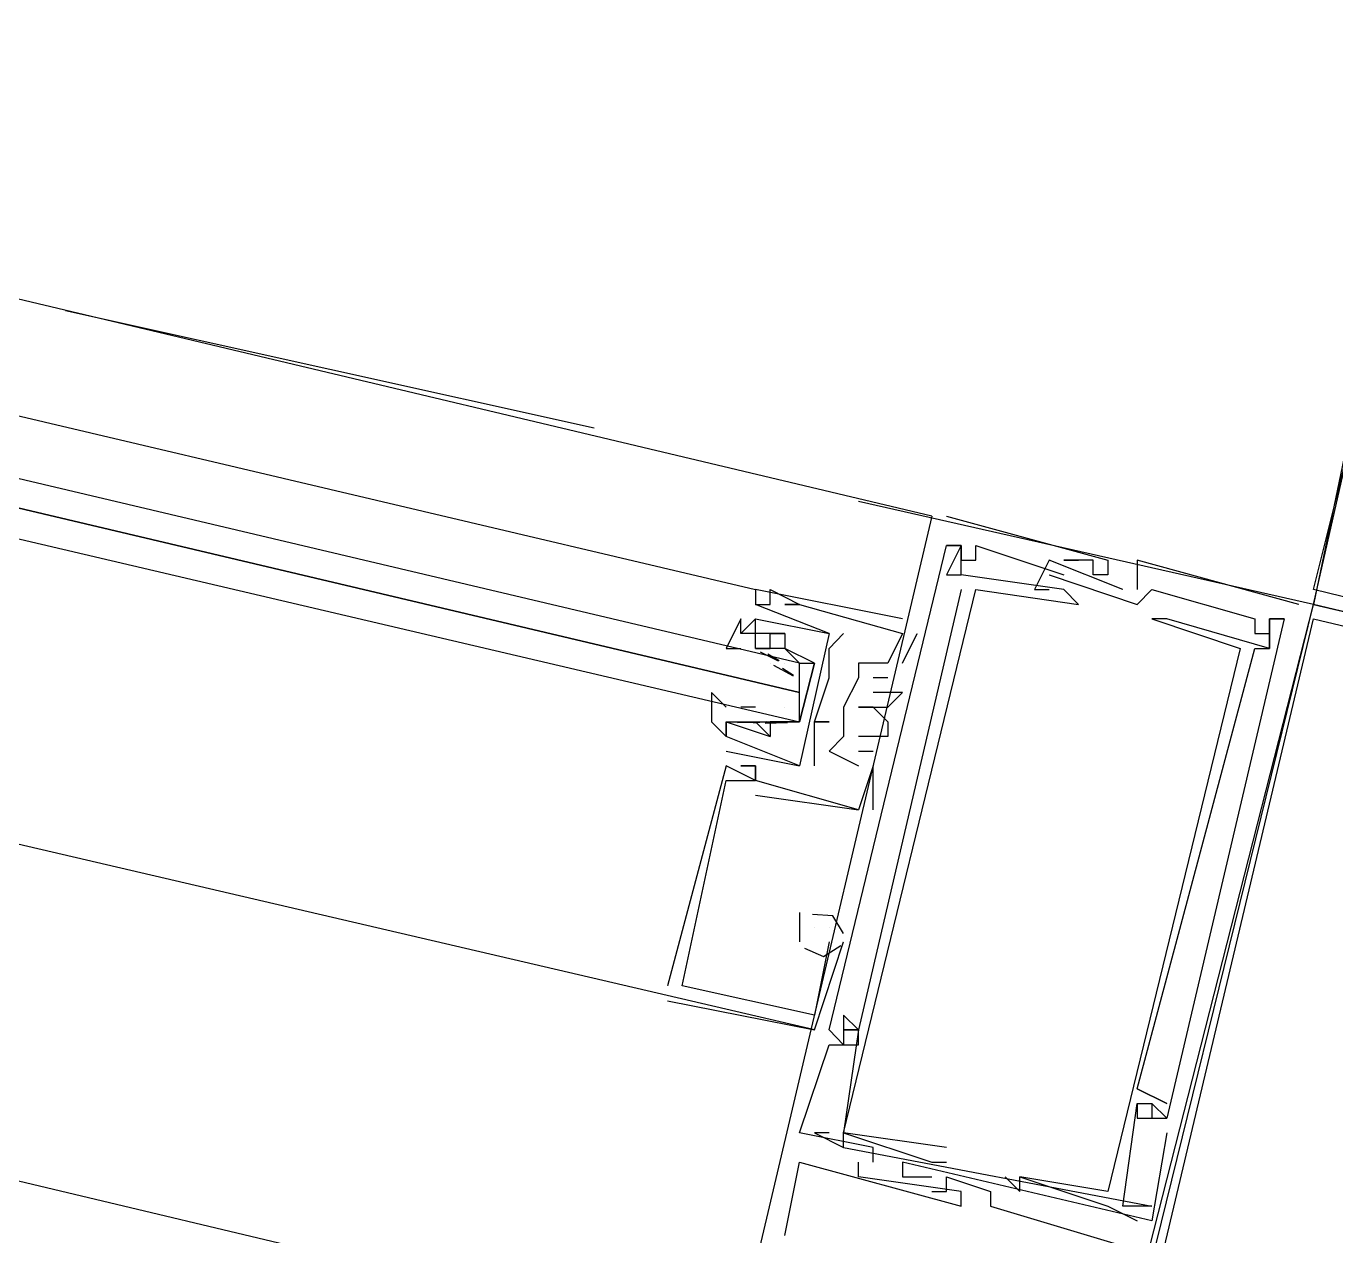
# Model space of a CAD drawing. Header units: feet. Extents: x -84 to 198, y -22 to 181.
# Drawn here: x 111.951 to 113.14, y 28.631 to 29.73 of the extents above; entities that cross this region are included whole.
import ezdxf

# ---------------------------------------------------------------- set-up
doc = ezdxf.new("R2010")
doc.units = ezdxf.units.FT
doc.layers.add('A-LINEA', color=7, linetype='CONTINUOUS')

msp = doc.modelspace()

# ---------------------------------------------------------------- linework, layer by layer
at = {"layer": 'A-LINEA'}
for p, q in [((112.7733, 29.2844), (105.0933, 31.1111)), ((112.6, 28.5244), (104.92, 30.3511)), ((110.9733, 29.6044), (112.6133, 29.2178)), ((112.4667, 29.3644), (111.9867, 29.4711)), ((112.7733, 29.2844), (112.7733, 29.2844)), ((112.7733, 29.2844), (112.7733, 29.2844)), ((112.7733, 29.2844), (112.7733, 29.2844)), ((112.7867, 29.2844), (112.7867, 29.2844)), ((112.7867, 29.2844), (112.7867, 29.2844)), ((112.7867, 29.2844), (112.7867, 29.2844)), ((112.7867, 29.2578), (112.7867, 29.2578)), ((112.7867, 29.2578), (112.7867, 29.2578)), ((112.7867, 29.2578), (112.7867, 29.2578)), ((112.8, 29.2578), (112.8, 29.2578)), ((112.8, 29.2578), (112.8, 29.2578)), ((112.8, 29.2578), (112.8, 29.2578)), ((112.8, 29.2578), (112.8, 29.2578)), ((112.8, 29.2578), (112.8, 29.2578)), ((112.8, 29.2578), (112.8, 29.2578)), ((112.8, 29.2578), (112.8, 29.2578)), ((112.8, 29.2578), (112.8, 29.2578)), ((112.8, 29.2578), (112.8, 29.2578)), ((112.8133, 29.2578), (112.8133, 29.2578)), ((112.8133, 29.2578), (112.8133, 29.2578)), ((112.8133, 29.2578), (112.8133, 29.2578)), ((112.8, 29.2444), (112.8, 29.2444)), ((112.8, 29.2444), (112.8, 29.2444)), ((112.8, 29.2444), (112.8, 29.2444)), ((112.8133, 29.2444), (112.8133, 29.2444)), ((112.8133, 29.2444), (112.8133, 29.2444)), ((112.8133, 29.2444), (112.8133, 29.2444)), ((112.88, 29.2444), (112.88, 29.2444)), ((112.88, 29.2444), (112.88, 29.2444)), ((112.88, 29.2444), (112.88, 29.2444)), ((112.8933, 29.2444), (112.8933, 29.2444)), ((112.8933, 29.2444), (112.8933, 29.2444)), ((112.8933, 29.2444), (112.8933, 29.2444)), ((112.9067, 29.2444), (112.9067, 29.2444)), ((112.9067, 29.2444), (112.9067, 29.2444)), ((112.9067, 29.2444), (112.9067, 29.2444)), ((112.92, 29.2444), (112.92, 29.2444)), ((112.92, 29.2444), (112.92, 29.2444)), ((112.92, 29.2444), (112.92, 29.2444)), ((112.9333, 29.2444), (112.9333, 29.2444)), ((112.9333, 29.2444), (112.9333, 29.2444)), ((112.9333, 29.2444), (112.9333, 29.2444)), ((112.96, 29.2444), (112.96, 29.2444)), ((112.96, 29.2444), (112.96, 29.2444)), ((112.96, 29.2444), (112.96, 29.2444)), ((112.7867, 29.2311), (112.7867, 29.2311)), ((112.7867, 29.2311), (112.7867, 29.2311)), ((112.7867, 29.2311), (112.7867, 29.2311)), ((112.8, 29.2311), (112.8, 29.2311)), ((112.8, 29.2311), (112.8, 29.2311)), ((112.8, 29.2311), (112.8, 29.2311)), ((112.8, 29.2311), (112.8, 29.2311)), ((112.8, 29.2311), (112.8, 29.2311)), ((112.8, 29.2311), (112.8, 29.2311)), ((112.88, 29.2311), (112.88, 29.2311)), ((112.88, 29.2311), (112.88, 29.2311)), ((112.88, 29.2311), (112.88, 29.2311)), ((112.8933, 29.2311), (112.8933, 29.2311)), ((112.8933, 29.2311), (112.8933, 29.2311)), ((112.8933, 29.2311), (112.8933, 29.2311)), ((112.92, 29.2311), (112.92, 29.2311)), ((112.92, 29.2311), (112.92, 29.2311)), ((112.92, 29.2311), (112.92, 29.2311)), ((112.9333, 29.2311), (112.9333, 29.2311)), ((112.9333, 29.2311), (112.9333, 29.2311)), ((112.9333, 29.2311), (112.9333, 29.2311)), ((112.6133, 29.2178), (112.6133, 29.2178)), ((112.6133, 29.2178), (112.6133, 29.2178)), ((112.6133, 29.2178), (112.6133, 29.2178)), ((112.6267, 29.2178), (112.6267, 29.2178)), ((112.6267, 29.2178), (112.6267, 29.2178)), ((112.6267, 29.2178), (112.6267, 29.2178)), ((112.8, 29.2178), (112.8, 29.2178)), ((112.8, 29.2178), (112.8, 29.2178)), ((112.8, 29.2178), (112.8, 29.2178)), ((112.8133, 29.2178), (112.8133, 29.2178)), ((112.8133, 29.2178), (112.8133, 29.2178)), ((112.8133, 29.2178), (112.8133, 29.2178)), ((112.8667, 29.2178), (112.8667, 29.2178)), ((112.8667, 29.2178), (112.8667, 29.2178)), ((112.8667, 29.2178), (112.8667, 29.2178)), ((112.88, 29.2178), (112.88, 29.2178)), ((112.88, 29.2178), (112.88, 29.2178)), ((112.88, 29.2178), (112.88, 29.2178)), ((112.8933, 29.2178), (112.8933, 29.2178)), ((112.8933, 29.2178), (112.8933, 29.2178)), ((112.8933, 29.2178), (112.8933, 29.2178)), ((112.9467, 29.2178), (112.9467, 29.2178)), ((112.9467, 29.2178), (112.9467, 29.2178)), ((112.9467, 29.2178), (112.9467, 29.2178)), ((112.96, 29.2178), (112.96, 29.2178)), ((112.96, 29.2178), (112.96, 29.2178)), ((112.96, 29.2178), (112.96, 29.2178)), ((112.9733, 29.2178), (112.9733, 29.2178)), ((112.9733, 29.2178), (112.9733, 29.2178)), ((112.9733, 29.2178), (112.9733, 29.2178)), ((112.68, 29.1778), (112.6133, 29.2044)), ((112.6133, 29.2044), (112.6133, 29.2044)), ((112.6133, 29.2044), (112.6133, 29.2044)), ((112.68, 29.1778), (112.6133, 29.2044)), ((112.6133, 29.2044), (112.6133, 29.2044)), ((112.6133, 29.2044), (112.6133, 29.2044)), ((112.6133, 29.2044), (112.6133, 29.2044)), ((112.6267, 29.2044), (112.6267, 29.2044)), ((112.6267, 29.2044), (112.6267, 29.2044)), ((112.6267, 29.2044), (112.6267, 29.2044)), ((112.64, 29.2044), (112.64, 29.2044)), ((112.64, 29.2044), (112.64, 29.2044)), ((112.64, 29.2044), (112.64, 29.2044)), ((112.6533, 29.2044), (112.6533, 29.2044)), ((112.6533, 29.2044), (112.6533, 29.2044)), ((112.6533, 29.2044), (112.6533, 29.2044)), ((112.6533, 29.2044), (112.6533, 29.2044)), ((112.6533, 29.2044), (112.6533, 29.2044)), ((112.6533, 29.2044), (112.6533, 29.2044)), ((112.9067, 29.2044), (112.9067, 29.2044)), ((112.9067, 29.2044), (112.9067, 29.2044)), ((112.9067, 29.2044), (112.9067, 29.2044)), ((112.9467, 28.5244), (113.12, 29.2044)), ((112.9467, 28.5244), (113.12, 29.2044)), ((112.9467, 28.5244), (113.12, 29.2044)), ((112.96, 29.2044), (112.96, 29.2044)), ((112.96, 29.2044), (112.96, 29.2044)), ((112.96, 29.2044), (112.96, 29.2044)), ((113.1067, 29.2044), (113.1067, 29.2044)), ((113.1067, 29.2044), (113.1067, 29.2044)), ((113.1067, 29.2044), (113.1067, 29.2044)), ((113.12, 29.2044), (113.12, 29.2044)), ((113.12, 29.2044), (113.12, 29.2044)), ((113.12, 29.2044), (113.12, 29.2044)), ((112.6133, 29.1911), (112.6, 29.1778)), ((112.6133, 29.1911), (112.6, 29.1778)), ((112.6133, 29.1911), (112.6133, 29.1911)), ((112.6133, 29.1911), (112.6133, 29.1911)), ((112.6133, 29.1911), (112.6133, 29.1911)), ((112.6133, 29.1911), (112.6133, 29.1911)), ((112.7467, 29.1911), (112.7467, 29.1911)), ((112.7467, 29.1911), (112.7467, 29.1911)), ((112.7467, 29.1911), (112.7467, 29.1911)), ((112.9733, 29.1911), (112.9733, 29.1911)), ((112.9733, 29.1911), (112.9733, 29.1911)), ((112.9733, 29.1911), (112.9733, 29.1911)), ((112.9733, 29.1911), (112.9733, 29.1911)), ((112.9733, 29.1911), (112.9733, 29.1911)), ((112.9733, 29.1911), (112.9733, 29.1911)), ((112.9867, 29.1911), (112.9867, 29.1911)), ((112.9867, 29.1911), (112.9867, 29.1911)), ((112.9867, 29.1911), (112.9867, 29.1911)), ((112.9867, 29.1911), (112.9867, 29.1911)), ((112.9867, 29.1911), (112.9867, 29.1911)), ((112.9867, 29.1911), (112.9867, 29.1911)), ((113.0667, 29.1911), (113.0667, 29.1911)), ((113.0667, 29.1911), (113.0667, 29.1911)), ((113.0667, 29.1911), (113.0667, 29.1911)), ((113.08, 29.1911), (113.08, 29.1911)), ((113.08, 29.1911), (113.08, 29.1911)), ((113.08, 29.1911), (113.08, 29.1911)), ((113.08, 29.1911), (113.08, 29.1911)), ((113.08, 29.1911), (113.08, 29.1911)), ((113.08, 29.1911), (113.08, 29.1911)), ((113.08, 29.1911), (113.08, 29.1911)), ((113.08, 29.1911), (113.08, 29.1911)), ((113.08, 29.1911), (113.08, 29.1911)), ((113.0933, 29.1911), (113.0933, 29.1911)), ((113.0933, 29.1911), (113.0933, 29.1911)), ((113.0933, 29.1911), (113.0933, 29.1911)), ((113.0933, 29.1911), (113.0933, 29.1911)), ((113.0933, 29.1911), (113.0933, 29.1911)), ((113.0933, 29.1911), (113.0933, 29.1911)), ((112.6, 29.1778), (112.6, 29.1778)), ((112.6, 29.1778), (112.6, 29.1778)), ((112.6133, 29.1778), (112.6133, 29.1778)), ((112.6133, 29.1778), (112.6133, 29.1778)), ((112.6267, 29.1778), (112.6267, 29.1778)), ((112.6267, 29.1778), (112.6267, 29.1778)), ((112.64, 29.1778), (112.64, 29.1778)), ((112.64, 29.1778), (112.64, 29.1778)), ((112.64, 29.1778), (112.64, 29.1778)), ((112.64, 29.1778), (112.64, 29.1778)), ((112.68, 29.1778), (112.68, 29.1778)), ((112.68, 29.1778), (112.68, 29.1778)), ((112.6933, 29.1778), (112.6933, 29.1778)), ((112.6933, 29.1778), (112.6933, 29.1778)), ((112.7467, 29.1511), (112.76, 29.1778)), ((112.7467, 29.1778), (112.7467, 29.1778)), ((112.7467, 29.1778), (112.7467, 29.1778)), ((112.7467, 29.1511), (112.76, 29.1778)), ((112.7467, 29.1778), (112.7467, 29.1778)), ((112.7467, 29.1778), (112.7467, 29.1778)), ((112.7467, 29.1511), (112.76, 29.1778)), ((112.7467, 29.1778), (112.7467, 29.1778)), ((112.7467, 29.1778), (112.7467, 29.1778)), ((112.76, 29.1778), (112.76, 29.1778)), ((112.76, 29.1778), (112.76, 29.1778)), ((112.76, 29.1778), (112.76, 29.1778)), ((113.0667, 29.1778), (113.0667, 29.1778)), ((113.0667, 29.1778), (113.0667, 29.1778)), ((113.0667, 29.1778), (113.0667, 29.1778)), ((113.08, 29.1778), (113.08, 29.1778)), ((113.08, 29.1778), (113.08, 29.1778)), ((113.08, 29.1778), (113.08, 29.1778)), ((112.6133, 29.1644), (112.6133, 29.1644)), ((112.6133, 29.1644), (112.6267, 29.1644)), ((112.6133, 29.1644), (112.6133, 29.1644)), ((112.6267, 29.1644), (112.6267, 29.1644)), ((112.6267, 29.1644), (112.6267, 29.1644)), ((112.64, 29.1644), (112.64, 29.1644)), ((112.64, 29.1644), (112.64, 29.1644)), ((112.68, 29.1644), (112.68, 29.1644)), ((112.68, 29.1644), (112.68, 29.1644)), ((113.0533, 29.1644), (113.0533, 29.1644)), ((113.0533, 29.1644), (113.0533, 29.1644)), ((113.0533, 29.1644), (113.0533, 29.1644)), ((113.0667, 29.1644), (113.0667, 29.1644)), ((113.0667, 29.1644), (113.0667, 29.1644)), ((113.0667, 29.1644), (113.0667, 29.1644)), ((113.08, 29.1644), (113.08, 29.1644)), ((113.08, 29.1644), (113.08, 29.1644)), ((113.08, 29.1644), (113.08, 29.1644)), ((113.08, 29.1644), (113.08, 29.1644)), ((113.08, 29.1644), (113.08, 29.1644)), ((113.08, 29.1644), (113.08, 29.1644)), ((112.6174, 29.1614), (112.6337, 29.153)), ((112.6244, 29.1596), (112.6346, 29.1534)), ((112.6267, 29.1511), (112.6267, 29.1511)), ((112.6295, 29.1491), (112.6474, 29.1395)), ((112.6378, 29.1463), (112.6479, 29.14)), ((112.64, 29.1511), (112.64, 29.1511)), ((112.7067, 29.1511), (112.7067, 29.1511)), ((112.7067, 29.1511), (112.7067, 29.1511)), ((112.7067, 29.1511), (112.7067, 29.1511)), ((112.7333, 29.1511), (112.7333, 29.1511)), ((112.7333, 29.1511), (112.7333, 29.1511)), ((112.7333, 29.1511), (112.7333, 29.1511)), ((112.7333, 29.1511), (112.7333, 29.1511)), ((112.7333, 29.1511), (112.7333, 29.1511)), ((112.7333, 29.1511), (112.7333, 29.1511)), ((112.7467, 29.1511), (112.7467, 29.1511)), ((112.7467, 29.1511), (112.7467, 29.1511)), ((112.7467, 29.1511), (112.7467, 29.1511)), ((112.68, 29.1378), (112.68, 29.1378)), ((112.68, 29.1378), (112.68, 29.1378)), ((112.7067, 29.1378), (112.7067, 29.1378)), ((112.7067, 29.1378), (112.7067, 29.1378)), ((112.7067, 29.1378), (112.7067, 29.1378)), ((112.72, 29.1378), (112.72, 29.1378)), ((112.72, 29.1378), (112.72, 29.1378)), ((112.72, 29.1378), (112.72, 29.1378)), ((112.7333, 29.1378), (112.7333, 29.1378)), ((112.7333, 29.1378), (112.7333, 29.1378)), ((112.7333, 29.1378), (112.7333, 29.1378)), ((112.6533, 29.1244), (112.6533, 29.1244)), ((112.72, 29.1244), (112.72, 29.1244)), ((112.72, 29.1244), (112.72, 29.1244)), ((112.72, 29.1244), (112.72, 29.1244)), ((112.7467, 29.1244), (112.7467, 29.1244)), ((112.7467, 29.1244), (112.7467, 29.1244)), ((112.7467, 29.1244), (112.7467, 29.1244)), ((112.6, 29.1111), (112.6, 29.1111)), ((112.6133, 29.1111), (112.6, 29.1111)), ((112.6, 29.1111), (112.6, 29.1111)), ((112.6133, 29.1111), (112.6133, 29.1111)), ((112.64, 29.1111), (112.64, 29.1111)), ((112.6933, 29.1111), (112.6933, 29.1111)), ((112.6933, 29.1111), (112.6933, 29.1111)), ((112.6933, 29.1111), (112.6933, 29.1111)), ((112.7067, 29.1111), (112.7067, 29.1111)), ((112.7067, 29.1111), (112.7067, 29.1111)), ((112.7067, 29.1111), (112.7067, 29.1111)), ((112.72, 29.1111), (112.72, 29.1111)), ((112.72, 29.1111), (112.72, 29.1111)), ((112.72, 29.1111), (112.72, 29.1111)), ((112.7333, 29.1111), (112.7333, 29.1111)), ((112.7333, 29.1111), (112.7333, 29.1111)), ((112.7333, 29.1111), (112.7333, 29.1111)), ((112.5867, 29.0978), (112.5867, 29.0844)), ((112.5867, 29.0978), (112.5867, 29.0978)), ((112.5867, 29.0978), (112.5867, 29.0978)), ((112.5867, 29.0978), (112.5867, 29.0844)), ((112.5867, 29.0978), (112.5867, 29.0978)), ((112.5867, 29.0978), (112.5867, 29.0978)), ((112.6151, 29.097), (112.5968, 29.0967)), ((112.6231, 29.0976), (112.6113, 29.0966)), ((112.6133, 29.0978), (112.6133, 29.0978)), ((112.6133, 29.0978), (112.6133, 29.0978)), ((112.6423, 29.0969), (112.6219, 29.0963)), ((112.6365, 29.0976), (112.6246, 29.0966)), ((112.6267, 29.0978), (112.6267, 29.0978)), ((112.6267, 29.0978), (112.6267, 29.0978)), ((112.6667, 29.0978), (112.6667, 29.0978)), ((112.6667, 29.0978), (112.6667, 29.0978)), ((112.6667, 29.0978), (112.6667, 29.0978)), ((112.6667, 29.0978), (112.6667, 29.0978)), ((112.68, 29.0978), (112.68, 29.0978)), ((112.68, 29.0978), (112.68, 29.0978)), ((112.7333, 29.0978), (112.7333, 29.0978)), ((112.7333, 29.0978), (112.7333, 29.0978)), ((112.7333, 29.0978), (112.7333, 29.0978)), ((112.5867, 29.0844), (112.5867, 29.0844)), ((112.5867, 29.0844), (112.5867, 29.0844)), ((112.5867, 29.0844), (112.5867, 29.0844)), ((112.5867, 29.0844), (112.5867, 29.0844)), ((112.6267, 29.0844), (112.6267, 29.0844)), ((112.6267, 29.0844), (112.6267, 29.0844)), ((112.6267, 29.0844), (112.6267, 29.0844)), ((112.6267, 29.0844), (112.6267, 29.0844)), ((112.6667, 29.0844), (112.6667, 29.0844)), ((112.6667, 29.0844), (112.6667, 29.0844)), ((112.6933, 29.0844), (112.6933, 29.0844)), ((112.6933, 29.0844), (112.6933, 29.0844)), ((112.6933, 29.0844), (112.6933, 29.0844)), ((112.7067, 29.0844), (112.7067, 29.0844)), ((112.7067, 29.0844), (112.7067, 29.0844)), ((112.7067, 29.0844), (112.7067, 29.0844)), ((112.7333, 29.0844), (112.7333, 29.0844)), ((112.7333, 29.0844), (112.7333, 29.0844)), ((112.7333, 29.0844), (112.7333, 29.0844)), ((112.5867, 29.0711), (112.6533, 29.0578)), ((112.5867, 29.0711), (112.5867, 29.0711)), ((112.5867, 29.0711), (112.6533, 29.0578)), ((112.5867, 29.0711), (112.5867, 29.0711)), ((112.6667, 29.0711), (112.6667, 29.0711)), ((112.6667, 29.0711), (112.6667, 29.0711)), ((112.68, 29.0711), (112.68, 29.0711)), ((112.68, 29.0711), (112.68, 29.0711)), ((112.68, 29.0711), (112.68, 29.0711)), ((112.7067, 29.0711), (112.72, 29.0711)), ((112.7067, 29.0711), (112.7067, 29.0711)), ((112.7067, 29.0711), (112.72, 29.0711)), ((112.7067, 29.0711), (112.7067, 29.0711)), ((112.7067, 29.0711), (112.72, 29.0711)), ((112.7067, 29.0711), (112.7067, 29.0711)), ((112.72, 29.0711), (112.72, 29.0711)), ((112.72, 29.0711), (112.72, 29.0711)), ((112.72, 29.0711), (112.72, 29.0711)), ((112.5867, 29.0578), (112.5867, 29.0578)), ((112.5867, 29.0578), (112.5867, 29.0578)), ((112.5867, 29.0578), (112.5867, 29.0578)), ((112.6, 29.0578), (112.6, 29.0578)), ((112.6, 29.0578), (112.6, 29.0578)), ((112.6, 29.0578), (112.6, 29.0578)), ((112.6133, 29.0578), (112.6133, 29.0578)), ((112.6133, 29.0578), (112.6133, 29.0578)), ((112.6133, 29.0578), (112.6133, 29.0578)), ((112.6133, 29.0578), (112.6133, 29.0578)), ((112.6133, 29.0578), (112.6133, 29.0578)), ((112.6133, 29.0578), (112.6133, 29.0578)), ((112.6533, 29.0578), (112.6533, 29.0578)), ((112.6533, 29.0578), (112.6533, 29.0578)), ((112.6533, 29.0578), (112.6533, 29.0578)), ((112.6533, 29.0578), (112.6533, 29.0578)), ((112.6667, 29.0578), (112.6667, 29.0578)), ((112.6667, 29.0578), (112.6667, 29.0578)), ((112.7067, 29.0578), (112.7067, 29.0578)), ((112.7067, 29.0578), (112.7067, 29.0578)), ((112.7067, 29.0578), (112.7067, 29.0578)), ((112.72, 29.0578), (112.72, 29.0578)), ((112.72, 29.0578), (112.72, 29.0578)), ((112.72, 29.0578), (112.72, 29.0578)), ((112.72, 29.0578), (112.72, 29.0578)), ((112.72, 29.0578), (112.72, 29.0578)), ((112.72, 29.0578), (112.72, 29.0578)), ((112.5867, 29.0444), (112.5867, 29.0444)), ((112.5867, 29.0444), (112.5867, 29.0444)), ((112.5867, 29.0444), (112.5867, 29.0444)), ((112.6133, 29.0444), (112.6133, 29.0444)), ((112.6133, 29.0444), (112.6133, 29.0444)), ((112.6133, 29.0444), (112.6133, 29.0444)), ((112.6133, 29.0444), (112.6133, 29.0444)), ((112.6133, 29.0444), (112.6133, 29.0444)), ((112.6133, 29.0444), (112.6133, 29.0444)), ((112.6133, 29.0444), (112.6133, 29.0444)), ((112.6133, 29.0444), (112.6133, 29.0444)), ((112.6133, 29.0444), (112.6133, 29.0444)), ((112.6133, 29.0311), (112.6133, 29.0311)), ((112.6133, 29.0311), (112.6133, 29.0311)), ((112.6133, 29.0311), (112.6133, 29.0311)), ((112.7067, 29.0178), (112.7067, 29.0178)), ((112.7067, 29.0178), (112.7067, 29.0178)), ((112.7067, 29.0178), (112.7067, 29.0178)), ((112.7067, 29.0178), (112.7067, 29.0178)), ((112.7067, 29.0178), (112.7067, 29.0178)), ((112.7067, 29.0178), (112.7067, 29.0178)), ((112.72, 29.0178), (112.72, 29.0178)), ((112.72, 29.0178), (112.72, 29.0178)), ((112.72, 29.0178), (112.72, 29.0178)), ((112.6533, 28.9244), (112.6533, 28.9111)), ((112.6533, 28.9244), (112.6533, 28.9244)), ((112.6533, 28.9244), (112.6533, 28.9111)), ((112.6533, 28.9244), (112.6533, 28.9244)), ((112.6533, 28.9244), (112.6533, 28.9111)), ((112.6533, 28.9244), (112.6533, 28.9244)), ((112.6533, 28.9111), (112.6533, 28.8978)), ((112.6533, 28.9111), (112.6533, 28.9111)), ((112.6533, 28.9111), (112.6533, 28.8978)), ((112.6533, 28.9111), (112.6533, 28.9111)), ((112.6533, 28.9111), (112.6533, 28.8978)), ((112.6533, 28.9111), (112.6533, 28.9111)), ((112.6667, 28.9111), (112.6667, 28.9111)), ((112.6667, 28.9111), (112.6667, 28.9111)), ((112.6667, 28.9111), (112.6667, 28.9111)), ((112.68, 28.9111), (112.68, 28.9111)), ((112.68, 28.9111), (112.68, 28.9111)), ((112.68, 28.9111), (112.68, 28.9111)), ((112.68, 28.9111), (112.68, 28.9111)), ((112.68, 28.9111), (112.68, 28.9111)), ((112.68, 28.9111), (112.68, 28.9111)), ((112.6533, 28.8978), (112.6533, 28.8978)), ((112.6533, 28.8978), (112.6533, 28.8978)), ((112.6533, 28.8978), (112.6533, 28.8978)), ((112.68, 28.8978), (112.68, 28.8978)), ((112.68, 28.8978), (112.68, 28.8978)), ((112.68, 28.8978), (112.68, 28.8978)), ((112.68, 28.8978), (112.68, 28.8978)), ((112.68, 28.8978), (112.68, 28.8978)), ((112.68, 28.8978), (112.68, 28.8978)), ((112.6933, 28.8978), (112.6933, 28.8978)), ((112.6933, 28.8978), (112.6933, 28.8978)), ((112.6933, 28.8978), (112.6933, 28.8978)), ((112.5333, 28.8578), (112.5333, 28.8578)), ((112.5333, 28.8578), (112.5333, 28.8578)), ((112.5333, 28.8578), (112.5333, 28.8578)), ((112.5467, 28.8578), (112.5467, 28.8578)), ((112.5467, 28.8578), (112.5467, 28.8578)), ((112.5467, 28.8578), (112.5467, 28.8578)), ((112.5333, 28.8444), (112.5333, 28.8444)), ((112.5333, 28.8444), (112.5333, 28.8444)), ((112.5333, 28.8444), (112.5333, 28.8444)), ((112.6667, 28.8311), (112.6667, 28.8311)), ((112.6667, 28.8311), (112.6667, 28.8311)), ((112.6667, 28.8311), (112.6667, 28.8311)), ((112.6933, 28.8311), (112.6933, 28.8311)), ((112.6933, 28.8311), (112.6933, 28.8311)), ((112.6933, 28.8311), (112.6933, 28.8311)), ((112.6667, 28.8178), (112.6667, 28.8178)), ((112.6667, 28.8178), (112.6667, 28.8178)), ((112.6667, 28.8178), (112.6667, 28.8178)), ((112.68, 28.8178), (112.68, 28.8178)), ((112.68, 28.8178), (112.68, 28.8178)), ((112.68, 28.8178), (112.68, 28.8178)), ((112.6933, 28.8178), (112.6933, 28.8178)), ((112.6933, 28.8178), (112.6933, 28.8178)), ((112.6933, 28.8178), (112.6933, 28.8178)), ((112.6933, 28.8178), (112.6933, 28.8178)), ((112.6933, 28.8178), (112.6933, 28.8178)), ((112.6933, 28.8178), (112.6933, 28.8178)), ((112.7067, 28.8178), (112.7067, 28.8178)), ((112.7067, 28.8178), (112.7067, 28.8178)), ((112.7067, 28.8178), (112.7067, 28.8178)), ((112.7067, 28.8178), (112.7067, 28.8178)), ((112.7067, 28.8178), (112.7067, 28.8178)), ((112.7067, 28.8178), (112.7067, 28.8178)), ((112.7067, 28.8178), (112.7067, 28.8178)), ((112.7067, 28.8178), (112.7067, 28.8178)), ((112.7067, 28.8178), (112.7067, 28.8178)), ((112.68, 28.8044), (112.68, 28.8044)), ((112.68, 28.8044), (112.68, 28.8044)), ((112.68, 28.8044), (112.68, 28.8044)), ((112.6933, 28.8044), (112.6933, 28.8044)), ((112.6933, 28.8044), (112.6933, 28.8044)), ((112.6933, 28.8044), (112.6933, 28.8044)), ((112.7067, 28.8044), (112.7067, 28.8044)), ((112.7067, 28.8044), (112.7067, 28.8044)), ((112.7067, 28.8044), (112.7067, 28.8044)), ((112.96, 28.7644), (112.96, 28.7644)), ((112.96, 28.7644), (112.96, 28.7644)), ((112.96, 28.7644), (112.96, 28.7644)), ((112.96, 28.7511), (112.96, 28.7511)), ((112.96, 28.7511), (112.96, 28.7511)), ((112.96, 28.7511), (112.96, 28.7511)), ((112.96, 28.7511), (112.96, 28.7511)), ((112.96, 28.7511), (112.96, 28.7511)), ((112.96, 28.7511), (112.96, 28.7511)), ((112.9733, 28.7511), (112.9733, 28.7511)), ((112.9733, 28.7511), (112.9733, 28.7511)), ((112.9733, 28.7511), (112.9733, 28.7511)), ((112.9733, 28.7511), (112.9733, 28.7511)), ((112.9733, 28.7511), (112.9733, 28.7511)), ((112.9733, 28.7511), (112.9733, 28.7511)), ((112.9733, 28.7511), (112.9733, 28.7511)), ((112.9733, 28.7511), (112.9733, 28.7511)), ((112.9733, 28.7511), (112.9733, 28.7511)), ((112.9867, 28.7511), (112.9867, 28.7511)), ((112.9867, 28.7511), (112.9867, 28.7511)), ((112.9867, 28.7511), (112.9867, 28.7511)), ((112.96, 28.7378), (112.96, 28.7378)), ((112.96, 28.7378), (112.96, 28.7378)), ((112.96, 28.7378), (112.96, 28.7378)), ((112.9733, 28.7378), (112.9733, 28.7378)), ((112.9733, 28.7378), (112.9733, 28.7378)), ((112.9733, 28.7378), (112.9733, 28.7378)), ((112.9867, 28.7378), (112.9867, 28.7378)), ((112.9867, 28.7378), (112.9867, 28.7378)), ((112.9867, 28.7378), (112.9867, 28.7378)), ((112.9867, 28.7378), (112.9867, 28.7378)), ((112.9867, 28.7378), (112.9867, 28.7378)), ((112.9867, 28.7378), (112.9867, 28.7378)), ((112.6533, 28.7244), (112.6533, 28.7244)), ((112.6533, 28.7244), (112.6533, 28.7244)), ((112.6533, 28.7244), (112.6533, 28.7244)), ((112.6533, 28.7244), (112.6533, 28.7244)), ((112.6533, 28.7244), (112.6533, 28.7244)), ((112.6533, 28.7244), (112.6533, 28.7244)), ((112.6667, 28.7244), (112.6667, 28.7244)), ((112.6667, 28.7244), (112.6667, 28.7244)), ((112.6667, 28.7244), (112.6667, 28.7244)), ((112.68, 28.7244), (112.68, 28.7244)), ((112.68, 28.7244), (112.68, 28.7244)), ((112.68, 28.7244), (112.68, 28.7244)), ((112.6933, 28.7244), (112.6933, 28.7244)), ((112.6933, 28.7244), (112.6933, 28.7244)), ((112.6933, 28.7244), (112.6933, 28.7244)), ((112.6933, 28.7244), (112.6933, 28.7244)), ((112.6933, 28.7244), (112.6933, 28.7244)), ((112.6933, 28.7244), (112.6933, 28.7244)), ((112.6933, 28.7244), (112.6933, 28.7244)), ((112.6933, 28.7244), (112.6933, 28.7244)), ((112.6933, 28.7244), (112.6933, 28.7244)), ((112.9867, 28.7244), (112.9867, 28.7244)), ((112.9867, 28.7244), (112.9867, 28.7244)), ((112.9867, 28.7244), (112.9867, 28.7244)), ((112.6933, 28.7111), (112.9733, 28.6578)), ((112.6933, 28.7111), (112.6933, 28.7111)), ((112.6933, 28.7111), (112.9733, 28.6578)), ((112.6933, 28.7111), (112.6933, 28.7111)), ((112.6933, 28.7111), (112.9733, 28.6578)), ((112.6933, 28.7111), (112.6933, 28.7111)), ((112.72, 28.7111), (112.72, 28.7111)), ((112.72, 28.7111), (112.72, 28.7111)), ((112.72, 28.7111), (112.72, 28.7111)), ((112.7867, 28.7111), (112.7867, 28.7111)), ((112.7867, 28.7111), (112.7867, 28.7111)), ((112.7867, 28.7111), (112.7867, 28.7111)), ((112.6533, 28.6978), (112.6533, 28.6978)), ((112.6533, 28.6978), (112.6533, 28.6978)), ((112.6533, 28.6978), (112.6533, 28.6978)), ((112.7067, 28.6978), (112.7067, 28.6978)), ((112.7067, 28.6978), (112.7067, 28.6978)), ((112.7067, 28.6978), (112.7067, 28.6978)), ((112.72, 28.6978), (112.72, 28.6978)), ((112.72, 28.6978), (112.72, 28.6978)), ((112.72, 28.6978), (112.72, 28.6978)), ((112.7467, 28.6978), (112.7467, 28.6978)), ((112.7467, 28.6978), (112.7467, 28.6978)), ((112.7467, 28.6978), (112.7467, 28.6978)), ((112.7733, 28.6978), (112.7733, 28.6978)), ((112.7733, 28.6978), (112.7733, 28.6978)), ((112.7733, 28.6978), (112.7733, 28.6978)), ((112.7867, 28.6978), (112.7867, 28.6978)), ((112.7867, 28.6978), (112.7867, 28.6978)), ((112.7867, 28.6978), (112.7867, 28.6978)), ((112.7067, 28.6844), (112.7067, 28.6844)), ((112.7067, 28.6844), (112.7067, 28.6844)), ((112.7067, 28.6844), (112.7067, 28.6844)), ((112.7467, 28.6844), (112.7733, 28.6844)), ((112.7467, 28.6844), (112.7467, 28.6844)), ((112.7467, 28.6844), (112.7467, 28.6844)), ((112.7467, 28.6844), (112.7733, 28.6844)), ((112.7467, 28.6844), (112.7467, 28.6844)), ((112.7467, 28.6844), (112.7467, 28.6844)), ((112.7467, 28.6844), (112.7733, 28.6844)), ((112.7467, 28.6844), (112.7467, 28.6844)), ((112.7467, 28.6844), (112.7467, 28.6844)), ((112.76, 28.6844), (112.76, 28.6844)), ((112.76, 28.6844), (112.76, 28.6844)), ((112.76, 28.6844), (112.76, 28.6844)), ((112.7733, 28.6844), (112.7733, 28.6844)), ((112.7733, 28.6844), (112.7733, 28.6844)), ((112.7733, 28.6844), (112.7733, 28.6844)), ((112.7867, 28.6844), (112.7867, 28.6844)), ((112.7867, 28.6844), (112.7867, 28.6844)), ((112.7867, 28.6844), (112.7867, 28.6844)), ((112.84, 28.6844), (112.84, 28.6844)), ((112.84, 28.6844), (112.84, 28.6844)), ((112.84, 28.6844), (112.84, 28.6844)), ((112.8533, 28.6844), (112.8533, 28.6844)), ((112.8533, 28.6844), (112.8533, 28.6844)), ((112.8533, 28.6844), (112.8533, 28.6844)), ((112.8533, 28.6844), (112.8533, 28.6844)), ((112.8533, 28.6844), (112.8533, 28.6844)), ((112.8533, 28.6844), (112.8533, 28.6844)), ((112.7733, 28.6711), (112.7733, 28.6711)), ((112.7733, 28.6711), (112.7733, 28.6711)), ((112.7733, 28.6711), (112.7733, 28.6711)), ((112.7867, 28.6711), (112.7867, 28.6711)), ((112.7867, 28.6711), (112.7867, 28.6711)), ((112.7867, 28.6711), (112.7867, 28.6711)), ((112.8, 28.6711), (112.8, 28.6711)), ((112.8, 28.6711), (112.8, 28.6711)), ((112.8, 28.6711), (112.8, 28.6711)), ((112.8267, 28.6711), (112.8267, 28.6711)), ((112.8267, 28.6711), (112.8267, 28.6711)), ((112.8267, 28.6711), (112.8267, 28.6711)), ((112.8533, 28.6711), (112.8533, 28.6711)), ((112.8533, 28.6711), (112.8533, 28.6711)), ((112.8533, 28.6711), (112.8533, 28.6711)), ((112.9333, 28.6711), (112.9333, 28.6711)), ((112.9333, 28.6711), (112.9333, 28.6711)), ((112.9333, 28.6711), (112.9333, 28.6711)), ((112.8, 28.6578), (112.8, 28.6578)), ((112.8, 28.6578), (112.8, 28.6578)), ((112.8, 28.6578), (112.8, 28.6578)), ((112.8267, 28.6578), (112.8267, 28.6578)), ((112.8267, 28.6578), (112.8267, 28.6578)), ((112.8267, 28.6578), (112.8267, 28.6578)), ((112.9333, 28.6578), (112.9333, 28.6578)), ((112.9333, 28.6578), (112.9333, 28.6578)), ((112.9333, 28.6578), (112.9333, 28.6578)), ((112.9467, 28.6578), (112.9467, 28.6578)), ((112.9467, 28.6578), (112.9467, 28.6578)), ((112.9467, 28.6578), (112.9467, 28.6578)), ((112.9733, 28.6578), (112.9733, 28.6578)), ((112.9733, 28.6578), (112.9733, 28.6578)), ((112.9733, 28.6578), (112.9733, 28.6578)), ((112.96, 28.6444), (112.96, 28.6444)), ((112.96, 28.6444), (112.96, 28.6444)), ((112.96, 28.6444), (112.96, 28.6444)), ((112.9733, 28.6444), (112.9733, 28.6444)), ((112.9733, 28.6444), (112.9733, 28.6444)), ((112.9733, 28.6444), (112.9733, 28.6444)), ((112.64, 28.6311), (112.64, 28.6311)), ((112.64, 28.6311), (112.64, 28.6311)), ((112.64, 28.6311), (112.64, 28.6311))]:
    msp.add_line(p, q, dxfattribs=at)
for points in [[(112.6667, 28.8178), (110.8933, 29.2311), (108.9333, 29.6978)], [(110.9467, 29.4978), (112.6533, 29.0978), (112.6533, 29.1111), (112.6533, 29.1244), (110.96, 29.5244), (112.6533, 29.1244), (112.6533, 29.1378), (112.6533, 29.1511), (110.96, 29.5511)], [(113.1867, 29.5244), (113.12, 29.2044), (112.7067, 29.2978)], [(113.12, 29.2044), (113.1867, 29.4978), (113.7467, 29.3644), (113.68, 29.0711), (113.12, 29.2044)], [(113.12, 29.2178), (113.1867, 29.4844), (113.7333, 29.3511), (113.6667, 29.0844), (113.12, 29.2178)], [(112.7733, 29.2844), (112.6133, 28.6044), (112.6267, 28.6044)], [(112.7733, 29.2844), (112.6133, 28.6044), (112.6267, 28.6044)], [(112.7733, 29.2844), (112.6133, 28.6044), (112.6267, 28.6044)], [(112.7867, 29.2844), (112.9333, 29.2444), (112.9333, 29.2311), (112.92, 29.2311), (112.92, 29.2444), (112.8933, 29.2444), (112.9067, 29.2444)], [(112.7867, 29.2844), (112.9333, 29.2444), (112.9333, 29.2311), (112.92, 29.2311), (112.92, 29.2444), (112.8933, 29.2444), (112.9067, 29.2444)], [(112.7867, 29.2844), (112.9333, 29.2444), (112.9333, 29.2311), (112.92, 29.2311), (112.92, 29.2444), (112.8933, 29.2444), (112.9067, 29.2444)], [(112.72, 28.6978), (112.72, 28.7111), (112.6533, 28.7244), (112.68, 28.8044), (112.7067, 28.8044), (112.7067, 28.8178), (112.6933, 28.8178), (112.6933, 28.8044), (112.68, 28.8178), (112.7867, 29.2578)], [(112.72, 28.6978), (112.72, 28.7111), (112.6533, 28.7244), (112.68, 28.8044), (112.7067, 28.8044), (112.7067, 28.8178), (112.6933, 28.8178), (112.6933, 28.8044), (112.68, 28.8178), (112.7867, 29.2578)], [(112.72, 28.6978), (112.72, 28.7111), (112.6533, 28.7244), (112.68, 28.8044), (112.7067, 28.8044), (112.7067, 28.8178), (112.6933, 28.8178), (112.6933, 28.8044), (112.68, 28.8178), (112.7867, 29.2578)], [(112.7867, 28.7111), (112.6933, 28.7244), (112.8133, 29.2178), (112.9067, 29.2044), (112.8933, 29.2178), (112.8, 29.2311), (112.8, 29.2578), (112.7867, 29.2578), (112.8, 29.2578), (112.7867, 29.2311), (112.8, 29.2311)], [(112.7867, 28.7111), (112.6933, 28.7244), (112.8133, 29.2178), (112.9067, 29.2044), (112.8933, 29.2178), (112.8, 29.2311), (112.8, 29.2578), (112.7867, 29.2578), (112.8, 29.2578), (112.7867, 29.2311), (112.8, 29.2311)], [(112.7867, 28.7111), (112.6933, 28.7244), (112.8133, 29.2178), (112.9067, 29.2044), (112.8933, 29.2178), (112.8, 29.2311), (112.8, 29.2578), (112.7867, 29.2578), (112.8, 29.2578), (112.7867, 29.2311), (112.8, 29.2311)], [(112.7867, 29.2578), (112.8, 29.2578), (112.8, 29.2444), (112.8133, 29.2444), (112.8133, 29.2578), (112.8933, 29.2311)], [(112.7867, 29.2578), (112.8, 29.2578), (112.8, 29.2444), (112.8133, 29.2444), (112.8133, 29.2578), (112.8933, 29.2311)], [(112.7867, 29.2578), (112.8, 29.2578), (112.8, 29.2444), (112.8133, 29.2444), (112.8133, 29.2578), (112.8933, 29.2311)], [(112.9467, 29.2178), (112.88, 29.2444), (112.8667, 29.2178), (112.88, 29.2178)], [(112.9467, 29.2178), (112.88, 29.2444), (112.8667, 29.2178), (112.88, 29.2178)], [(112.9467, 29.2178), (112.88, 29.2444), (112.8667, 29.2178), (112.88, 29.2178)], [(113.1067, 29.2044), (112.96, 29.2444), (112.96, 29.2178)], [(113.1067, 29.2044), (112.96, 29.2444), (112.96, 29.2178)], [(113.1067, 29.2044), (112.96, 29.2444), (112.96, 29.2178)], [(112.88, 29.2311), (112.96, 29.2044), (112.9733, 29.2178), (113.0667, 29.1911), (113.0667, 29.1778), (113.08, 29.1778), (113.08, 29.1911), (113.0933, 29.1911), (112.9867, 28.7378), (112.9733, 28.7511)], [(112.88, 29.2311), (112.96, 29.2044), (112.9733, 29.2178), (113.0667, 29.1911), (113.0667, 29.1778), (113.08, 29.1778), (113.08, 29.1911), (113.0933, 29.1911), (112.9867, 28.7378), (112.9733, 28.7511)], [(112.88, 29.2311), (112.96, 29.2044), (112.9733, 29.2178), (113.0667, 29.1911), (113.0667, 29.1778), (113.08, 29.1778), (113.08, 29.1911), (113.0933, 29.1911), (112.9867, 28.7378), (112.9733, 28.7511)], [(112.7467, 29.1911), (112.6133, 29.2178), (112.6133, 29.2044), (112.6267, 29.2044), (112.6267, 29.2178), (112.6533, 29.2044), (112.64, 29.2044), (112.6533, 29.2044), (112.7467, 29.1778), (112.7333, 29.1511), (112.7067, 29.1511), (112.7067, 29.1378), (112.6933, 29.1111), (112.6933, 29.0844), (112.68, 29.0711), (112.7067, 29.0578)], [(112.7467, 29.1911), (112.6133, 29.2178), (112.6133, 29.2044), (112.6267, 29.2044), (112.6267, 29.2178), (112.6533, 29.2044), (112.64, 29.2044), (112.6533, 29.2044), (112.7467, 29.1778), (112.7333, 29.1511), (112.7067, 29.1511), (112.7067, 29.1378), (112.6933, 29.1111), (112.6933, 29.0844), (112.68, 29.0711), (112.7067, 29.0578)], [(112.7467, 29.1911), (112.6133, 29.2178), (112.6133, 29.2044), (112.6267, 29.2044), (112.6267, 29.2178), (112.6533, 29.2044), (112.64, 29.2044), (112.6533, 29.2044), (112.7467, 29.1778), (112.7333, 29.1511), (112.7067, 29.1511), (112.7067, 29.1378), (112.6933, 29.1111), (112.6933, 29.0844), (112.68, 29.0711), (112.7067, 29.0578)], [(112.8, 29.2178), (112.7067, 28.8178), (112.6933, 28.8311), (112.6933, 28.8178), (112.7067, 28.8178), (112.6933, 28.7244)], [(112.8, 29.2178), (112.7067, 28.8178), (112.6933, 28.8311), (112.6933, 28.8178), (112.7067, 28.8178), (112.6933, 28.7244)], [(112.8, 29.2178), (112.7067, 28.8178), (112.6933, 28.8311), (112.6933, 28.8178), (112.7067, 28.8178), (112.6933, 28.7244)], [(113.12, 29.2044), (113.92, 29.0178), (113.7333, 28.2044), (112.92, 28.3911), (113.12, 29.2044)], [(112.5867, 29.1111), (112.5733, 29.1244), (112.5733, 29.0978), (112.5867, 29.0844), (112.5867, 29.0978), (112.6, 29.0978), (112.6133, 29.0978), (112.6267, 29.0978), (112.6533, 29.0978), (112.6667, 29.1511), (112.64, 29.1644), (112.6267, 29.1644), (112.6133, 29.1644), (112.6133, 29.1778), (112.6, 29.1778), (112.6, 29.1911), (112.5867, 29.1644), (112.6, 29.1644)], [(112.64, 29.1778), (112.6133, 29.1778), (112.6133, 29.1911), (112.68, 29.1778)], [(112.64, 29.1778), (112.6133, 29.1778), (112.6133, 29.1911), (112.68, 29.1778)], [(112.9867, 28.7511), (112.96, 28.7644), (113.0667, 29.1644), (113.08, 29.1644), (113.08, 29.1911), (113.0933, 29.1911), (113.08, 29.1911), (113.08, 29.1644), (112.9867, 29.1911), (112.9733, 29.1911), (113.0533, 29.1644), (112.9333, 28.6711), (112.8533, 28.6844), (112.8533, 28.6844)], [(112.9867, 28.7511), (112.96, 28.7644), (113.0667, 29.1644), (113.08, 29.1644), (113.08, 29.1911), (113.0933, 29.1911), (113.08, 29.1911), (113.08, 29.1644), (112.9867, 29.1911), (112.9733, 29.1911), (113.0533, 29.1644), (112.9333, 28.6711), (112.8533, 28.6844), (112.8533, 28.6844)], [(112.9867, 28.7511), (112.96, 28.7644), (113.0667, 29.1644), (113.08, 29.1644), (113.08, 29.1911), (113.0933, 29.1911), (113.08, 29.1911), (113.08, 29.1644), (112.9867, 29.1911), (112.9733, 29.1911), (113.0533, 29.1644), (112.9333, 28.6711), (112.8533, 28.6844), (112.8533, 28.6844)], [(113.12, 29.1911), (113.9067, 29.0044), (113.72, 28.2178), (112.9333, 28.4044), (113.12, 29.1911)], [(112.68, 29.1778), (112.6533, 29.0578), (112.5867, 29.0844), (112.5867, 29.0978), (112.6267, 29.0844)], [(112.68, 29.1778), (112.6533, 29.0578), (112.5867, 29.0844), (112.5867, 29.0978), (112.6267, 29.0844)], [(112.6267, 29.1644), (112.6267, 29.1778), (112.64, 29.1778), (112.64, 29.1644)], [(112.6267, 29.1644), (112.6267, 29.1778), (112.64, 29.1778), (112.64, 29.1644)], [(112.6667, 29.0578), (112.6667, 29.0711), (112.6667, 29.0844), (112.6667, 29.0978), (112.68, 29.0978), (112.6667, 29.0978), (112.68, 29.1378), (112.68, 29.1644), (112.6933, 29.1778)], [(112.6667, 29.0578), (112.6667, 29.0711), (112.6667, 29.0844), (112.6667, 29.0978), (112.68, 29.0978), (112.6667, 29.0978), (112.68, 29.1378), (112.68, 29.1644), (112.6933, 29.1778)], [(112.64, 29.1644), (112.6533, 29.1511), (112.6667, 29.1511), (112.6533, 29.0978), (112.64, 29.0978), (112.6267, 29.0978)], [(112.7333, 29.1378), (112.72, 29.1378), (112.72, 29.1378)], [(112.7333, 29.1378), (112.72, 29.1378), (112.72, 29.1378)], [(112.7333, 29.1378), (112.72, 29.1378), (112.72, 29.1378)], [(112.72, 29.1111), (112.7333, 29.1111), (112.7467, 29.1244), (112.72, 29.1244)], [(112.72, 29.1111), (112.7333, 29.1111), (112.7467, 29.1244), (112.72, 29.1244)], [(112.72, 29.1111), (112.7333, 29.1111), (112.7467, 29.1244), (112.72, 29.1244)], [(112.72, 29.1111), (112.7333, 29.0978), (112.7333, 29.0844), (112.7067, 29.0844), (112.7067, 29.0844)], [(112.7067, 29.1111), (112.72, 29.1111), (112.7067, 29.1111), (112.72, 29.1111), (112.7067, 29.1111)], [(112.72, 29.1111), (112.7333, 29.0978), (112.7333, 29.0844), (112.7067, 29.0844), (112.7067, 29.0844)], [(112.7067, 29.1111), (112.72, 29.1111), (112.7067, 29.1111), (112.72, 29.1111), (112.7067, 29.1111)], [(112.72, 29.1111), (112.7333, 29.0978), (112.7333, 29.0844), (112.7067, 29.0844), (112.7067, 29.0844)], [(112.7067, 29.1111), (112.72, 29.1111), (112.7067, 29.1111), (112.72, 29.1111), (112.7067, 29.1111)], [(112.6267, 29.0978), (112.6267, 29.0844), (112.6133, 29.0978)], [(112.6267, 29.0978), (112.6267, 29.0844), (112.6133, 29.0978)], [(112.72, 29.0578), (112.7067, 29.0178), (112.6133, 29.0444), (112.6133, 29.0578), (112.6, 29.0578), (112.6133, 29.0578), (112.6133, 29.0444), (112.5867, 29.0578), (112.5333, 28.8578)], [(112.72, 29.0578), (112.7067, 29.0178), (112.6133, 29.0444), (112.6133, 29.0578), (112.6, 29.0578), (112.6133, 29.0578), (112.6133, 29.0444), (112.5867, 29.0578), (112.5333, 28.8578)], [(112.72, 29.0578), (112.7067, 29.0178), (112.6133, 29.0444), (112.6133, 29.0578), (112.6, 29.0578), (112.6133, 29.0578), (112.6133, 29.0444), (112.5867, 29.0578), (112.5333, 28.8578)], [(112.72, 29.0178), (112.72, 29.0578), (112.72, 29.0578)], [(112.72, 29.0178), (112.72, 29.0578), (112.72, 29.0578)], [(112.72, 29.0178), (112.72, 29.0578), (112.72, 29.0578)], [(112.68, 28.8978), (112.6667, 28.8311), (112.5467, 28.8578), (112.5867, 29.0444), (112.6133, 29.0444), (112.6133, 29.0444)], [(112.68, 28.8978), (112.6667, 28.8311), (112.5467, 28.8578), (112.5867, 29.0444), (112.6133, 29.0444), (112.6133, 29.0444)], [(112.68, 28.8978), (112.6667, 28.8311), (112.5467, 28.8578), (112.5867, 29.0444), (112.6133, 29.0444), (112.6133, 29.0444)], [(112.6133, 29.0311), (112.7067, 29.0178), (112.7067, 29.0178)], [(112.6133, 29.0311), (112.7067, 29.0178), (112.7067, 29.0178)], [(112.6133, 29.0311), (112.7067, 29.0178), (112.7067, 29.0178)], [(112.6933, 28.9055), (112.6836, 28.9216), (112.6649, 28.9226)], [(112.6933, 28.9055), (112.6836, 28.9216), (112.6649, 28.9226)], [(112.6933, 28.9055), (112.6836, 28.9216), (112.6649, 28.9226)], [(112.5333, 28.8444), (112.6667, 28.8178), (112.6933, 28.8978)], [(112.5333, 28.8444), (112.6667, 28.8178), (112.6933, 28.8978)], [(112.5333, 28.8444), (112.6667, 28.8178), (112.6933, 28.8978)], [(112.6576, 28.892), (112.6749, 28.8845), (112.6907, 28.8946)], [(112.6576, 28.892), (112.6749, 28.8845), (112.6907, 28.8946)], [(112.6576, 28.892), (112.6749, 28.8845), (112.6907, 28.8946)], [(112.96, 28.7644), (112.9867, 28.7511), (112.9867, 28.7511), (112.9867, 28.7511)], [(112.96, 28.7644), (112.9867, 28.7511), (112.9867, 28.7511), (112.9867, 28.7511)], [(112.96, 28.7644), (112.9867, 28.7511), (112.9867, 28.7511), (112.9867, 28.7511)], [(112.9733, 28.6578), (112.9467, 28.6578), (112.96, 28.7511), (112.9733, 28.7511), (112.9733, 28.7378)], [(112.9733, 28.6578), (112.9467, 28.6578), (112.96, 28.7511), (112.9733, 28.7511), (112.9733, 28.7378)], [(112.9733, 28.6578), (112.9467, 28.6578), (112.96, 28.7511), (112.9733, 28.7511), (112.9733, 28.7378)], [(112.96, 28.7511), (112.96, 28.7378), (112.9867, 28.7378)], [(112.96, 28.7511), (112.96, 28.7378), (112.9867, 28.7378)], [(112.96, 28.7511), (112.96, 28.7378), (112.9867, 28.7378)], [(112.68, 28.7244), (112.6667, 28.7244), (112.6933, 28.7111), (112.6933, 28.7244), (112.7733, 28.6978), (112.7867, 28.6978), (112.7867, 28.6978)], [(112.68, 28.7244), (112.6667, 28.7244), (112.6933, 28.7111), (112.6933, 28.7244), (112.7733, 28.6978), (112.7867, 28.6978), (112.7867, 28.6978)], [(112.68, 28.7244), (112.6667, 28.7244), (112.6933, 28.7111), (112.6933, 28.7244), (112.7733, 28.6978), (112.7867, 28.6978), (112.7867, 28.6978)], [(112.9867, 28.7244), (112.9733, 28.6444), (112.7467, 28.6978), (112.7467, 28.6844), (112.76, 28.6844)], [(112.9867, 28.7244), (112.9733, 28.6444), (112.7467, 28.6978), (112.7467, 28.6844), (112.76, 28.6844)], [(112.9867, 28.7244), (112.9733, 28.6444), (112.7467, 28.6978), (112.7467, 28.6844), (112.76, 28.6844)], [(112.64, 28.6311), (112.6533, 28.6978), (112.8, 28.6578), (112.8, 28.6711), (112.7067, 28.6844), (112.7067, 28.6978)], [(112.64, 28.6311), (112.6533, 28.6978), (112.8, 28.6578), (112.8, 28.6711), (112.7067, 28.6844), (112.7067, 28.6978)], [(112.64, 28.6311), (112.6533, 28.6978), (112.8, 28.6578), (112.8, 28.6711), (112.7067, 28.6844), (112.7067, 28.6978)], [(112.7733, 28.6711), (112.7867, 28.6711), (112.7867, 28.6844), (112.8267, 28.6711), (112.8267, 28.6578), (112.96, 28.6178), (112.9467, 28.5644)], [(112.7733, 28.6711), (112.7867, 28.6711), (112.7867, 28.6844), (112.8267, 28.6711), (112.8267, 28.6578), (112.96, 28.6178), (112.9467, 28.5644)], [(112.7733, 28.6711), (112.7867, 28.6711), (112.7867, 28.6844), (112.8267, 28.6711), (112.8267, 28.6578), (112.96, 28.6178), (112.9467, 28.5644)], [(112.84, 28.6844), (112.8533, 28.6711), (112.8533, 28.6844), (112.9333, 28.6578), (112.96, 28.6444)], [(112.84, 28.6844), (112.8533, 28.6711), (112.8533, 28.6844), (112.9333, 28.6578), (112.96, 28.6444)], [(112.84, 28.6844), (112.8533, 28.6711), (112.8533, 28.6844), (112.9333, 28.6578), (112.96, 28.6444)]]:
    msp.add_lwpolyline(points, dxfattribs=at)

doc.saveas('drawing.dxf')
